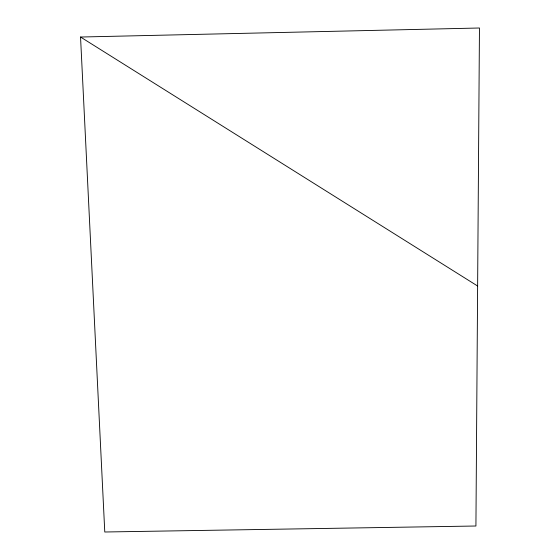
<?xml version="1.0" encoding="UTF-8"?>
<svg xmlns="http://www.w3.org/2000/svg" width="560" height="560" viewBox="0 0 560 560"><rect width="100%" height="100%" fill="white"/><g stroke="black" fill="none" stroke-linecap="round" stroke-linejoin="round"><path stroke-width="0.84" d="M80.542 37.03L479.458 28L475.923 526.008L104.776 532L80.542 37.03L477.624 286.02"/></g></svg>
